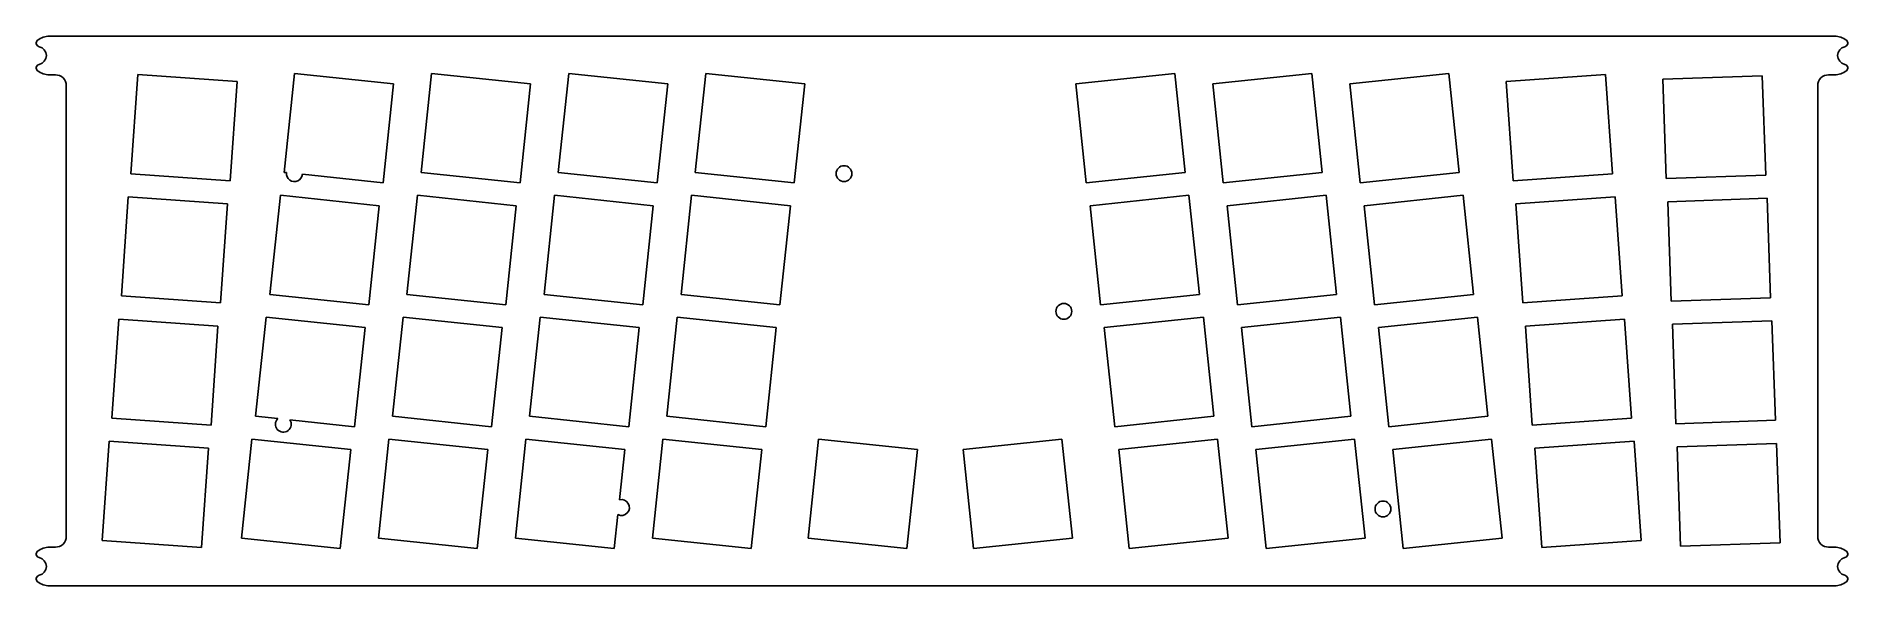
# Model space of a CAD drawing. Header units: millimetres. Extents: x 84 to 336, y -187 to -110.
import ezdxf

# ---------------------------------------------------------------- set-up
doc = ezdxf.new("R2010")
doc.units = ezdxf.units.MM

msp = doc.modelspace()

# ---------------------------------------------------------------- linework, layer by layer
for p, q in [((85.57, -110.48), (85.36, -110.54)), ((85.79, -110.44), (85.57, -110.48)), ((86.01, -110.41), (85.79, -110.44)), ((86.23, -110.4), (86.01, -110.41)), ((333.77, -110.4), (86.23, -110.4)), ((333.99, -110.41), (333.77, -110.4)), ((334.21, -110.44), (333.99, -110.41)), ((334.43, -110.48), (334.21, -110.44)), ((334.64, -110.54), (334.43, -110.48)), ((84.42, -111.19), (84.4, -111.33)), ((84.4, -111.33), (84.41, -111.47)), ((84.41, -111.47), (84.46, -111.61)), ((84.49, -111.07), (84.42, -111.19)), ((84.46, -111.61), (84.55, -111.72)), ((84.59, -110.96), (84.49, -111.07)), ((84.55, -111.72), (84.66, -111.8)), ((84.77, -110.84), (84.59, -110.96)), ((84.66, -111.8), (84.8, -111.85)), ((84.96, -110.72), (84.77, -110.84)), ((84.8, -111.85), (85.2, -112)), ((85.16, -110.63), (84.96, -110.72)), ((85.36, -110.54), (85.16, -110.63)), ((85.2, -112), (85.52, -112.28)), ((85.52, -112.28), (85.73, -112.65)), ((85.73, -112.65), (85.81, -113.08)), ((334.19, -113.08), (334.27, -112.65)), ((334.27, -112.65), (334.48, -112.28)), ((334.48, -112.28), (334.8, -112)), ((334.84, -110.63), (334.64, -110.54)), ((334.8, -112), (335.2, -111.85)), ((335.04, -110.72), (334.84, -110.63)), ((335.23, -110.84), (335.04, -110.72)), ((335.2, -111.85), (335.34, -111.8)), ((335.41, -110.96), (335.23, -110.84)), ((335.34, -111.8), (335.45, -111.72)), ((335.51, -111.07), (335.41, -110.96)), ((335.45, -111.72), (335.54, -111.61)), ((335.58, -111.19), (335.51, -111.07)), ((335.54, -111.61), (335.59, -111.47)), ((335.6, -111.33), (335.58, -111.19)), ((335.59, -111.47), (335.6, -111.33)), ((84.41, -114.68), (84.4, -114.82)), ((84.4, -114.82), (84.42, -114.96)), ((84.46, -114.54), (84.41, -114.68)), ((84.42, -114.96), (84.49, -115.08)), ((84.55, -114.43), (84.46, -114.54)), ((84.49, -115.08), (84.59, -115.19)), ((84.66, -114.35), (84.55, -114.43)), ((84.59, -115.19), (84.77, -115.31)), ((84.8, -114.3), (84.66, -114.35)), ((84.77, -115.31), (84.96, -115.43)), ((85.2, -114.15), (84.8, -114.3)), ((84.96, -115.43), (85.16, -115.52)), ((85.16, -115.52), (85.36, -115.61)), ((85.52, -113.87), (85.2, -114.15)), ((85.73, -113.5), (85.52, -113.87)), ((85.81, -113.08), (85.73, -113.5)), ((334.27, -113.5), (334.19, -113.08)), ((334.48, -113.87), (334.27, -113.5)), ((334.8, -114.15), (334.48, -113.87)), ((334.64, -115.61), (334.84, -115.52)), ((335.2, -114.3), (334.8, -114.15)), ((334.84, -115.52), (335.04, -115.43)), ((335.04, -115.43), (335.23, -115.31)), ((335.34, -114.35), (335.2, -114.3)), ((335.23, -115.31), (335.41, -115.19)), ((335.45, -114.43), (335.34, -114.35)), ((335.41, -115.19), (335.51, -115.08)), ((335.54, -114.54), (335.45, -114.43)), ((335.51, -115.08), (335.58, -114.96)), ((335.59, -114.68), (335.54, -114.54)), ((335.58, -114.96), (335.6, -114.82)), ((335.6, -114.82), (335.59, -114.68)), ((85.36, -115.61), (85.57, -115.67)), ((85.57, -115.67), (85.79, -115.71)), ((85.79, -115.71), (86.01, -115.74)), ((86.01, -115.74), (86.23, -115.75)), ((86.23, -115.75), (87.06, -115.75)), ((87.06, -115.75), (87.35, -115.78)), ((87.35, -115.78), (87.63, -115.86)), ((87.63, -115.86), (87.89, -116)), ((87.89, -116), (88.12, -116.19)), ((88.12, -116.19), (88.3, -116.42)), ((88.3, -116.42), (88.44, -116.68)), ((88.44, -116.68), (88.53, -116.96)), ((88.53, -116.96), (88.56, -117.25)), ((88.56, -117.25), (88.56, -179.75)), ((98.49, -115.7), (97.52, -129.46)), ((112.25, -116.66), (98.49, -115.7)), ((111.29, -130.43), (112.25, -116.66)), ((120.23, -115.56), (118.79, -129.28)), ((133.96, -117), (120.23, -115.56)), ((132.52, -130.72), (133.96, -117)), ((139.23, -115.56), (137.79, -129.28)), ((152.96, -117), (139.23, -115.56)), ((151.52, -130.72), (152.96, -117)), ((158.23, -115.56), (156.79, -129.28)), ((171.96, -117), (158.23, -115.56)), ((170.52, -130.72), (171.96, -117)), ((177.23, -115.56), (175.79, -129.28)), ((190.96, -117), (177.23, -115.56)), ((189.52, -130.72), (190.96, -117)), ((242.27, -115.56), (228.54, -117)), ((228.54, -117), (229.98, -130.72)), ((243.71, -129.28), (242.27, -115.56)), ((261.27, -115.56), (247.54, -117)), ((247.54, -117), (248.98, -130.72)), ((262.71, -129.28), (261.27, -115.56)), ((280.27, -115.56), (266.54, -117)), ((266.54, -117), (267.98, -130.72)), ((281.71, -129.28), (280.27, -115.56)), ((302.01, -115.7), (288.25, -116.66)), ((288.25, -116.66), (289.21, -130.43)), ((302.97, -129.46), (302.01, -115.7)), ((323.75, -115.88), (309.96, -116.36)), ((309.96, -116.36), (310.44, -130.15)), ((324.24, -129.67), (323.75, -115.88)), ((331.44, -117.25), (331.47, -116.96)), ((331.44, -179.75), (331.44, -117.25)), ((331.47, -116.96), (331.56, -116.68)), ((331.56, -116.68), (331.7, -116.42)), ((331.7, -116.42), (331.88, -116.19)), ((331.88, -116.19), (332.11, -116)), ((332.11, -116), (332.37, -115.86)), ((332.37, -115.86), (332.65, -115.78)), ((332.65, -115.78), (332.94, -115.75)), ((332.94, -115.75), (333.77, -115.75)), ((333.77, -115.75), (333.99, -115.74)), ((333.99, -115.74), (334.21, -115.71)), ((334.21, -115.71), (334.43, -115.67)), ((334.43, -115.67), (334.64, -115.61)), ((97.52, -129.46), (111.29, -130.43)), ((118.79, -129.28), (119.11, -129.31)), ((121.3, -129.54), (132.52, -130.72)), ((137.79, -129.28), (151.52, -130.72)), ((156.79, -129.28), (170.52, -130.72)), ((175.79, -129.28), (189.52, -130.72)), ((229.98, -130.72), (243.71, -129.28)), ((248.98, -130.72), (262.71, -129.28)), ((267.98, -130.72), (281.71, -129.28)), ((289.21, -130.43), (302.97, -129.46)), ((310.44, -130.15), (324.24, -129.67)), ((97.16, -132.66), (96.2, -146.42)), ((110.93, -133.62), (97.16, -132.66)), ((118.25, -132.46), (116.81, -146.19)), ((131.97, -133.9), (118.25, -132.46)), ((137.25, -132.46), (135.81, -146.19)), ((150.97, -133.9), (137.25, -132.46)), ((156.25, -132.46), (154.81, -146.19)), ((169.97, -133.9), (156.25, -132.46)), ((175.25, -132.46), (173.81, -146.19)), ((188.97, -133.9), (175.25, -132.46)), ((244.25, -132.46), (230.53, -133.9)), ((245.69, -146.19), (244.25, -132.46)), ((263.25, -132.46), (249.53, -133.9)), ((264.69, -146.19), (263.25, -132.46)), ((282.25, -132.46), (268.53, -133.9)), ((283.69, -146.19), (282.25, -132.46)), ((303.34, -132.66), (289.57, -133.62)), ((304.3, -146.42), (303.34, -132.66)), ((324.42, -132.87), (310.63, -133.35)), ((324.9, -146.66), (324.42, -132.87)), ((109.96, -147.38), (110.93, -133.62)), ((130.53, -147.63), (131.97, -133.9)), ((149.53, -147.63), (150.97, -133.9)), ((168.53, -147.63), (169.97, -133.9)), ((187.53, -147.63), (188.97, -133.9)), ((230.53, -133.9), (231.97, -147.63)), ((249.53, -133.9), (250.97, -147.63)), ((268.53, -133.9), (269.97, -147.63)), ((289.57, -133.62), (290.53, -147.38)), ((310.63, -133.35), (311.11, -147.14)), ((96.2, -146.42), (109.96, -147.38)), ((116.81, -146.19), (130.53, -147.63)), ((135.81, -146.19), (149.53, -147.63)), ((154.81, -146.19), (168.53, -147.63)), ((173.81, -146.19), (187.53, -147.63)), ((231.97, -147.63), (245.69, -146.19)), ((250.97, -147.63), (264.69, -146.19)), ((269.97, -147.63), (283.69, -146.19)), ((290.53, -147.38), (304.3, -146.42)), ((311.11, -147.14), (324.9, -146.66)), ((95.84, -149.62), (94.87, -163.38)), ((109.6, -150.58), (95.84, -149.62)), ((108.64, -164.34), (109.6, -150.58)), ((116.26, -149.37), (114.82, -163.1)), ((129.99, -150.81), (116.26, -149.37)), ((135.26, -149.37), (133.82, -163.1)), ((148.99, -150.81), (135.26, -149.37)), ((154.26, -149.37), (152.82, -163.1)), ((167.99, -150.81), (154.26, -149.37)), ((173.26, -149.37), (171.82, -163.1)), ((186.99, -150.81), (173.26, -149.37)), ((246.24, -149.37), (232.51, -150.81)), ((247.68, -163.1), (246.24, -149.37)), ((265.24, -149.37), (251.51, -150.81)), ((266.68, -163.1), (265.24, -149.37)), ((284.24, -149.37), (270.51, -150.81)), ((285.68, -163.1), (284.24, -149.37)), ((304.66, -149.62), (290.9, -150.58)), ((290.9, -150.58), (291.86, -164.34)), ((305.63, -163.38), (304.66, -149.62)), ((325.08, -149.86), (311.29, -150.34)), ((311.29, -150.34), (311.77, -164.13)), ((325.56, -163.65), (325.08, -149.86)), ((128.55, -164.54), (129.99, -150.81)), ((147.55, -164.54), (148.99, -150.81)), ((166.55, -164.54), (167.99, -150.81)), ((185.55, -164.54), (186.99, -150.81)), ((232.51, -150.81), (233.96, -164.54)), ((251.51, -150.81), (252.96, -164.54)), ((270.51, -150.81), (271.96, -164.54)), ((114.82, -163.1), (117.88, -163.42)), ((133.82, -163.1), (147.55, -164.54)), ((152.82, -163.1), (166.55, -164.54)), ((171.82, -163.1), (185.55, -164.54)), ((233.96, -164.54), (247.68, -163.1)), ((252.96, -164.54), (266.68, -163.1)), ((271.96, -164.54), (285.68, -163.1)), ((94.87, -163.38), (108.64, -164.34)), ((119.57, -163.59), (128.55, -164.54)), ((291.86, -164.34), (305.63, -163.38)), ((311.77, -164.13), (325.56, -163.65)), ((94.51, -166.57), (93.55, -180.34)), ((108.28, -167.54), (94.51, -166.57)), ((107.31, -181.3), (108.28, -167.54)), ((114.28, -166.28), (112.84, -180)), ((128, -167.72), (114.28, -166.28)), ((126.56, -181.44), (128, -167.72)), ((133.28, -166.28), (131.84, -180)), ((147, -167.72), (133.28, -166.28)), ((145.56, -181.44), (147, -167.72)), ((152.28, -166.28), (150.84, -180)), ((166, -167.72), (152.28, -166.28)), ((165.27, -174.69), (166, -167.72)), ((171.28, -166.28), (169.84, -180)), ((185, -167.72), (171.28, -166.28)), ((183.56, -181.44), (185, -167.72)), ((192.86, -166.28), (191.42, -180)), ((206.58, -167.72), (192.86, -166.28)), ((205.14, -181.44), (206.58, -167.72)), ((226.64, -166.28), (212.92, -167.72)), ((212.92, -167.72), (214.36, -181.44)), ((228.08, -180), (226.64, -166.28)), ((248.22, -166.28), (234.5, -167.72)), ((234.5, -167.72), (235.94, -181.44)), ((249.66, -180), (248.22, -166.28)), ((267.22, -166.28), (253.5, -167.72)), ((253.5, -167.72), (254.94, -181.44)), ((268.66, -180), (267.22, -166.28)), ((286.22, -166.28), (272.5, -167.72)), ((272.5, -167.72), (273.94, -181.44)), ((287.66, -180), (286.22, -166.28)), ((305.99, -166.57), (292.22, -167.54)), ((292.22, -167.54), (293.19, -181.3)), ((306.95, -180.34), (305.99, -166.57)), ((325.74, -166.85), (311.95, -167.33)), ((311.95, -167.33), (312.43, -181.12)), ((326.23, -180.64), (325.74, -166.85)), ((164.56, -181.44), (165.06, -176.73)), ((88.12, -180.81), (87.89, -181)), ((88.3, -180.58), (88.12, -180.81)), ((88.44, -180.32), (88.3, -180.58)), ((88.53, -180.04), (88.44, -180.32)), ((88.56, -179.75), (88.53, -180.04)), ((93.55, -180.34), (107.31, -181.3)), ((112.84, -180), (126.56, -181.44)), ((131.84, -180), (145.56, -181.44)), ((150.84, -180), (164.56, -181.44)), ((169.84, -180), (183.56, -181.44)), ((191.42, -180), (205.14, -181.44)), ((214.36, -181.44), (228.08, -180)), ((235.94, -181.44), (249.66, -180)), ((254.94, -181.44), (268.66, -180)), ((273.94, -181.44), (287.66, -180)), ((293.19, -181.3), (306.95, -180.34)), ((312.43, -181.12), (326.23, -180.64)), ((331.47, -180.04), (331.44, -179.75)), ((331.56, -180.32), (331.47, -180.04)), ((331.7, -180.58), (331.56, -180.32)), ((331.88, -180.81), (331.7, -180.58)), ((332.11, -181), (331.88, -180.81)), ((84.42, -182.04), (84.4, -182.18)), ((84.4, -182.18), (84.41, -182.32)), ((84.41, -182.32), (84.46, -182.46)), ((84.49, -181.92), (84.42, -182.04)), ((84.46, -182.46), (84.55, -182.57)), ((84.59, -181.81), (84.49, -181.92)), ((84.55, -182.57), (84.66, -182.65)), ((84.77, -181.69), (84.59, -181.81)), ((84.66, -182.65), (84.8, -182.7)), ((84.96, -181.57), (84.77, -181.69)), ((84.8, -182.7), (85.2, -182.85)), ((85.16, -181.48), (84.96, -181.57)), ((85.36, -181.39), (85.16, -181.48)), ((85.2, -182.85), (85.52, -183.13)), ((85.57, -181.33), (85.36, -181.39)), ((85.52, -183.13), (85.73, -183.5)), ((85.79, -181.29), (85.57, -181.33)), ((86.01, -181.26), (85.79, -181.29)), ((86.23, -181.25), (86.01, -181.26)), ((87.06, -181.25), (86.23, -181.25)), ((87.35, -181.22), (87.06, -181.25)), ((87.63, -181.14), (87.35, -181.22)), ((87.89, -181), (87.63, -181.14)), ((332.37, -181.14), (332.11, -181)), ((332.65, -181.22), (332.37, -181.14)), ((332.94, -181.25), (332.65, -181.22)), ((333.77, -181.25), (332.94, -181.25)), ((333.99, -181.26), (333.77, -181.25)), ((334.21, -181.29), (333.99, -181.26)), ((334.43, -181.33), (334.21, -181.29)), ((334.27, -183.5), (334.48, -183.13)), ((334.64, -181.39), (334.43, -181.33)), ((334.48, -183.13), (334.8, -182.85)), ((334.84, -181.48), (334.64, -181.39)), ((334.8, -182.85), (335.2, -182.7)), ((335.04, -181.57), (334.84, -181.48)), ((335.23, -181.69), (335.04, -181.57)), ((335.2, -182.7), (335.34, -182.65)), ((335.41, -181.81), (335.23, -181.69)), ((335.34, -182.65), (335.45, -182.57)), ((335.51, -181.92), (335.41, -181.81)), ((335.45, -182.57), (335.54, -182.46)), ((335.58, -182.04), (335.51, -181.92)), ((335.54, -182.46), (335.59, -182.32)), ((335.6, -182.18), (335.58, -182.04)), ((335.59, -182.32), (335.6, -182.18)), ((84.41, -185.53), (84.4, -185.67)), ((84.4, -185.67), (84.42, -185.81)), ((84.46, -185.39), (84.41, -185.53)), ((84.42, -185.81), (84.49, -185.93)), ((84.55, -185.28), (84.46, -185.39)), ((84.66, -185.2), (84.55, -185.28)), ((84.8, -185.15), (84.66, -185.2)), ((85.2, -185), (84.8, -185.15)), ((85.52, -184.72), (85.2, -185)), ((85.73, -184.35), (85.52, -184.72)), ((85.73, -183.5), (85.81, -183.93)), ((85.81, -183.93), (85.73, -184.35)), ((334.19, -183.93), (334.27, -183.5)), ((334.27, -184.35), (334.19, -183.93)), ((334.48, -184.72), (334.27, -184.35)), ((334.8, -185), (334.48, -184.72)), ((335.2, -185.15), (334.8, -185)), ((335.34, -185.2), (335.2, -185.15)), ((335.45, -185.28), (335.34, -185.2)), ((335.54, -185.39), (335.45, -185.28)), ((335.51, -185.93), (335.58, -185.81)), ((335.59, -185.53), (335.54, -185.39)), ((335.58, -185.81), (335.6, -185.67)), ((335.6, -185.67), (335.59, -185.53)), ((84.49, -185.93), (84.59, -186.04)), ((84.59, -186.04), (84.77, -186.16)), ((84.77, -186.16), (84.96, -186.28)), ((84.96, -186.28), (85.16, -186.37)), ((85.16, -186.37), (85.36, -186.46)), ((85.36, -186.46), (85.57, -186.52)), ((85.57, -186.52), (85.79, -186.56)), ((85.79, -186.56), (86.01, -186.59)), ((86.01, -186.59), (86.23, -186.6)), ((86.23, -186.6), (333.77, -186.6)), ((333.77, -186.6), (333.99, -186.59)), ((333.99, -186.59), (334.21, -186.56)), ((334.21, -186.56), (334.43, -186.52)), ((334.43, -186.52), (334.64, -186.46)), ((334.64, -186.46), (334.84, -186.37)), ((334.84, -186.37), (335.04, -186.28)), ((335.04, -186.28), (335.23, -186.16)), ((335.23, -186.16), (335.41, -186.04)), ((335.41, -186.04), (335.51, -185.93))]:
    msp.add_line(p, q)
for centre in [(196.41, -129.45), (226.9, -148.55), (271.15, -175.95)]:
    msp.add_circle(centre, 1.1)
for centre, start, end in [((120.21, -129.45), 172.9125, 355.0875), ((118.66, -164.2), 134.6144, 393.3856), ((165.56, -175.75), 242.9112, 465.0888)]:
    msp.add_arc(centre, 1.1, start, end)

doc.saveas('drawing.dxf')
